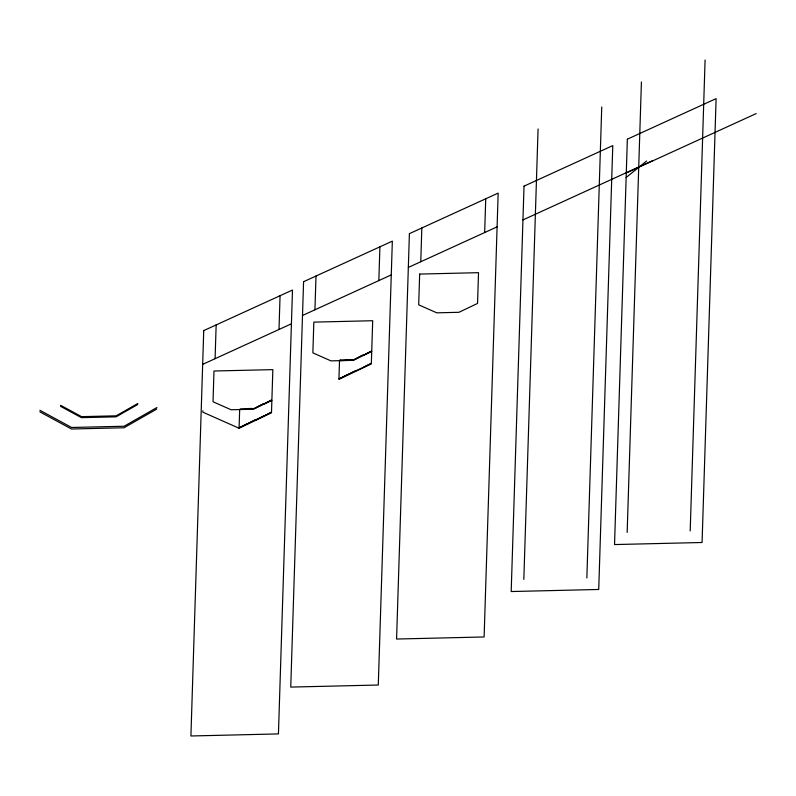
<?xml version="1.0" encoding="UTF-8"?>
<svg xmlns="http://www.w3.org/2000/svg" width="796" height="796" viewBox="0 0 796 796"><rect width="100%" height="100%" fill="white"/><g stroke="black" fill="none" stroke-linecap="round" stroke-linejoin="round"><path stroke-width="1.19" d="M202.851 410.786L202.811 412.159L239.079 428.248L271.486 412.776L272.849 369.623L213.985 371.006L213.02 401.771L231.109 409.761L253.247 409.243L271.874 400.378M215.089 358.688L216.154 324.917M239.079 428.248L239.666 409.562M240.233 409.462L240.253 408.915L245.367 408.796L245.347 409.333M245.735 409.303L245.765 408.627L252.66 408.457L252.64 409.134M278.998 329.484L280.063 295.714M314.937 309.793L316.002 276.033M339.514 360.668L338.927 379.364L371.334 363.891L372.697 320.728L313.833 322.121L312.868 352.877L330.957 360.877L353.096 360.349L371.722 351.494M378.836 280.59L379.911 246.83M420.766 261.745L421.83 227.984M484.665 232.541L485.739 198.781M523.828 579.428L538.076 128.962M586.851 577.936L601.746 106.992M627.158 532.454L641.417 81.988M690.192 530.962L705.087 60.018M626.144 177.498L646.601 160.981M137.837 403.482L116.186 415.83L81.53 416.646L60.635 405.313M137.748 404.497L116.107 416.835L81.441 417.661L60.546 406.318M156.911 407.532L124.116 426.238L71.59 427.472L39.929 410.298M156.772 409.064L123.977 427.77L71.461 429.004L39.8 411.83M302.51 315.475L391.264 274.909M408.338 267.426L497.092 226.86M202.662 364.369L291.416 323.803M522.952 219.925L652.859 160.553M626.293 172.951L756.2 113.579M363.901 367.075L355.006 371.195M203.736 330.599L190.911 735.982L278.441 733.912L292.49 290.033L203.736 330.599M303.575 281.714L290.749 687.087L378.289 685.018L392.338 241.148L303.575 281.714M340.101 360.031L340.081 360.568L345.195 360.449L345.215 359.911L340.101 360.031M345.613 359.732L345.583 360.409L352.489 360.25L352.509 359.573L345.613 359.732M409.403 233.656L396.577 639.039L484.117 636.969L498.167 193.1L409.403 233.656M419.661 274.073L418.686 304.828L436.785 312.828L458.924 312.301L477.55 303.435L478.525 272.68L419.661 274.073M524.017 186.155L511.191 591.537L598.731 589.468L612.781 145.598L524.017 186.155M627.357 139.181L614.532 544.563L702.072 542.494L716.111 98.614L627.357 139.181M346.608 375.135L339.235 378.816L346.608 375.135M354.658 371.215L347.275 374.876L354.658 371.215M371.026 363.513L364.16 366.956L371.026 363.513M254.81 420.099L247.427 423.77L254.81 420.099M246.76 424.019L239.387 427.701L246.76 424.019M264.013 415.86L255.208 420.189L264.053 415.96M271.177 412.408L264.312 415.84L271.177 412.408M362.558 355.235L354.001 359.752L362.558 355.235M371.125 351.305L363.284 355.334L371.125 351.305M262.71 404.129L254.153 408.637L262.71 404.129M271.277 400.199L263.436 404.219L271.277 400.199"/></g></svg>
